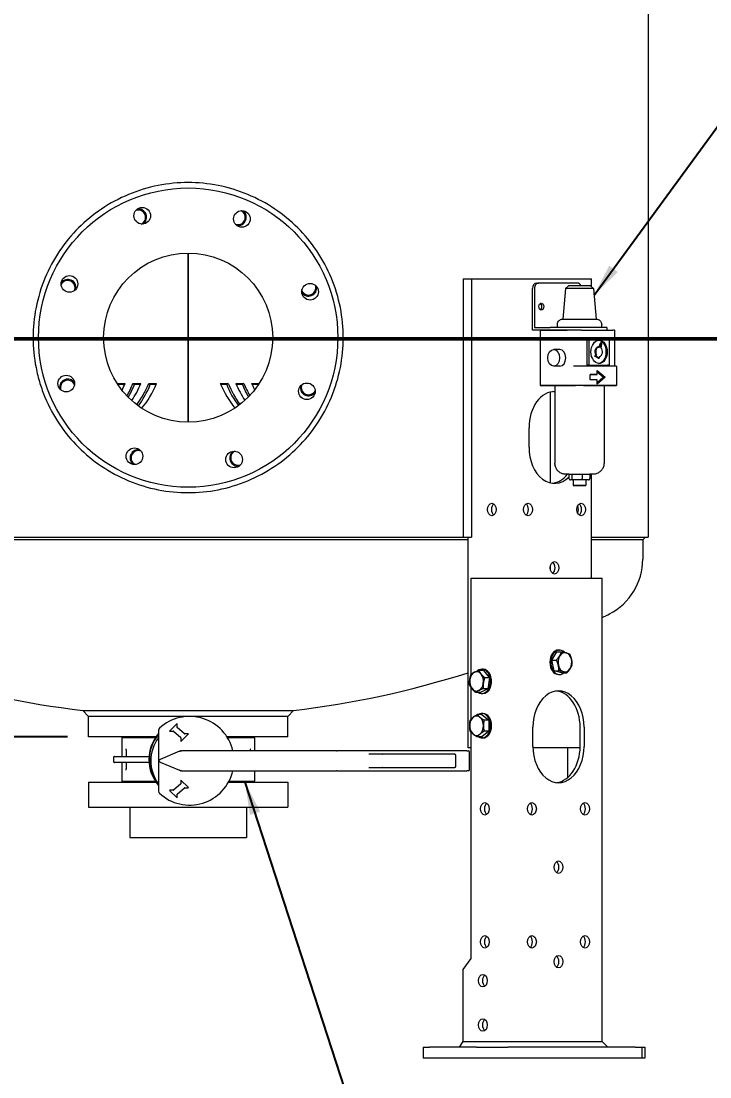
# Model space of a CAD drawing. Header units: inches. Extents: x 19 to 503, y 7 to 322.
# Drawn here: x 242.53 to 273.59, y 44.14 to 91.77 of the extents above; entities that cross this region are included whole.
import ezdxf

# ---------------------------------------------------------------- set-up
doc = ezdxf.new("R2010")
doc.units = ezdxf.units.IN
doc.header["$LTSCALE"] = 15
doc.header["$MEASUREMENT"] = 0
doc.linetypes.add('DOUBLE_DASH_CHAIN', pattern=[1.2403, 0.6614, -0.0827, 0.1654, -0.0827, 0.1654, -0.0827])
for name, color, linetype, lineweight in [('Dimension (ANSI)', 7, 'Continuous', 25), ('Section Line', 7, 'DOUBLE_DASH_CHAIN', 50), ('Symbol (ANSI)', 7, 'Continuous', 25), ('Visible (ANSI)', 7, 'Continuous', 50)]:
    doc.layers.add(name, color=color, linetype=linetype, lineweight=lineweight)
doc.styles.add('MEMCOR Medium', font='arial.ttf')
doc.dimstyles.new('Default (ANSI)', dxfattribs={"dimscale": 15, "dimtxt": 0.15, "dimasz": 0.098425, "dimexe": 0.125, "dimexo": 0.0625, "dimgap": 0.031496, "dimtad": 0, "dimtih": 1, "dimtoh": 1, "dimdec": 4, "dimrnd": 1e-08, "dimzin": 3, "dimdsep": 46, "dimlunit": 5, "dimtxsty": 'MEMCOR Medium', "dimcen": 0.09, "dimdle": 0.393701, "dimclrd": 256, "dimclre": 256, "dimclrt": 256, "dimadec": 0, "dimazin": 1, "dimtfac": 0.8, "dimtofl": 0, "dimtmove": 0, "dimatfit": 3, "dimfxl": 1, "dimfrac": 1, "dimtolj": 1, "dimtzin": 4, "dimlwd": -1, "dimlwe": -1, "dimarcsym": 0})
doc.dimstyles.new('Default (ANSI)$7', dxfattribs={"dimscale": 15, "dimtxt": 0.15, "dimasz": 0.098425, "dimexe": 0.125, "dimexo": 0.0625, "dimgap": 0.031496, "dimtad": 0, "dimtih": 1, "dimtoh": 1, "dimdec": 4, "dimrnd": 1e-08, "dimzin": 3, "dimdsep": 46, "dimlunit": 5, "dimtxsty": 'MEMCOR Medium', "dimcen": 0.09, "dimdle": 0.393701, "dimclrd": 256, "dimclre": 256, "dimclrt": 256, "dimadec": 0, "dimazin": 1, "dimtfac": 0.8, "dimtofl": 0, "dimtmove": 0, "dimatfit": 3, "dimfxl": 1, "dimfrac": 1, "dimtolj": 1, "dimtzin": 4, "dimlwd": -1, "dimlwe": -1, "dimarcsym": 0})

# ---------------------------------------------------------------- blocks, each defined once
blk = doc.blocks.new('*D27')
at = {"layer": 'Defpoints', "color": 0, "transparency": 16777216}
for p in [(215.491, 59.486), (245.565, 59.486), (229.758, 44.987)]:
    blk.add_point(p, dxfattribs=at)
at = {"layer": 'Dimension (ANSI)', "transparency": 16777216}
for p, q in [((244.627, 59.486), (213.616, 59.486)), ((215.491, 58.01), (215.491, 57.112)), ((215.491, 46.464), (215.491, 48.724)), ((228.821, 44.987), (213.616, 44.987))]:
    blk.add_line(p, q, dxfattribs=at)
for points in [[(215.245, 58.01), (215.738, 58.01), (215.491, 59.486)], [(215.245, 46.464), (215.738, 46.464), (215.491, 44.987)]]:
    blk.add_solid(points, dxfattribs=at)
at = {"layer": 'Dimension (ANSI)', "transparency": 16777216, "char_height": 2.25, "attachment_point": 5, "style": 'MEMCOR Medium'}
for s, insert in [('\\A1; 14{\\H0.8x;\\S1#2;} in', (215.491, 55.198)), ('\\A1;[368.3 mm]', (215.491, 51.003))]:
    blk.add_mtext(s, dxfattribs=dict(at, insert=insert))
blk = doc.blocks.new('2dTransSection0')
at = {"layer": 'Section Line', "linetype": 'DOUBLE_DASH_CHAIN', "ltscale": 0.497801}
blk.add_line((15.0365, 5.1629), (18.4221, 5.1629), dxfattribs=at)
at = {"layer": 'Section Line', "linetype": 'Continuous'}
blk.add_line((18.1236, 5.1629), (18.4221, 5.1629), dxfattribs=at)

msp = doc.modelspace()

# ---------------------------------------------------------------- linework, layer by layer
at = {"layer": 'Visible (ANSI)', "linetype": 'Continuous', "lineweight": 18}
for p, q in [((270.815229, 95.99437), (270.815229, 68.49437)), ((250.064767, 81.30687), (250.064767, 73.68187)), ((250.064767, 73.68187), (250.064767, 81.30687)), ((262.464037, 80.14137), (262.84037, 80.14137)), ((262.464037, 80.14137), (262.464037, 68.49437)), ((262.84037, 80.14137), (264.154577, 80.14137)), ((262.84037, 80.14137), (262.84037, 68.49437)), ((264.154577, 80.14137), (265.130385, 80.14137)), ((265.130385, 80.14137), (268.043665, 80.14137)), ((268.043665, 80.14137), (268.245761, 80.14137)), ((268.245761, 79.799561), (268.245761, 80.14137)), ((265.59133, 77.830377), (265.59211, 79.705377)), ((265.680498, 79.705377), (265.67977, 77.955377)), ((265.768887, 79.95523), (265.857275, 79.95523)), ((267.625146, 79.953759), (265.857379, 79.95523)), ((267.07805, 79.705191), (266.96286, 78.329822)), ((267.213482, 79.829703), (267.07805, 79.705191)), ((268.213482, 79.829287), (268.348811, 79.704662)), ((268.348811, 79.704662), (268.462857, 78.329198)), ((265.944883, 77.830083), (265.59133, 77.830377)), ((266.386825, 77.830377), (265.59133, 77.830377)), ((265.67977, 77.955377), (266.386877, 77.955377)), ((265.944883, 77.83023), (265.943844, 75.330231)), ((265.944883, 77.83023), (267.149904, 77.83023)), ((266.712703, 77.955345), (266.712754, 78.079911)), ((267.447485, 77.83023), (267.149904, 77.83023)), ((267.801039, 77.830083), (268.508145, 77.829495)), ((268.508145, 77.829495), (269.215252, 77.828907)), ((268.712702, 77.954304), (268.712754, 78.079079)), ((268.947537, 77.953871), (268.947485, 77.82913)), ((269.288475, 77.828803), (269.287801, 76.208727)), ((268.043741, 77.453687), (268.043241, 76.25189)), ((268.132129, 77.453687), (268.043741, 77.453687)), ((268.132129, 77.453687), (268.131629, 76.25189)), ((269.060626, 77.452915), (268.132129, 77.453687)), ((268.582865, 77.065124), (268.675264, 77.27278)), ((268.625266, 77.061095), (268.719458, 77.27278)), ((268.675264, 77.27278), (268.719458, 77.27278)), ((268.719458, 77.27278), (268.680016, 77.028969)), ((269.060126, 76.251118), (269.060626, 77.452915)), ((266.828559, 76.95523), (266.550667, 76.955462)), ((268.402102, 76.658884), (268.431501, 76.724955)), ((268.431501, 76.724955), (268.475696, 76.724955)), ((268.446296, 76.658884), (268.475696, 76.724955)), ((268.551933, 77.065124), (268.596127, 77.065124)), ((266.827935, 76.205231), (266.550044, 76.205462)), ((267.5352, 76.210038), (267.446811, 76.210038)), ((269.302967, 76.208714), (267.888753, 76.209891)), ((268.043241, 76.25189), (268.971737, 76.251118)), ((268.131629, 76.25189), (268.043241, 76.25189)), ((268.131629, 76.25189), (269.060126, 76.251118)), ((268.402102, 76.658884), (268.446296, 76.658884)), ((268.560882, 76.565718), (268.402102, 76.658884)), ((268.605076, 76.565718), (268.446296, 76.658884)), ((268.560882, 76.565718), (268.605076, 76.565718)), ((268.617386, 76.641816), (268.605076, 76.565718)), ((269.060126, 76.251118), (268.971737, 76.251118)), ((269.37619, 76.20861), (269.375824, 75.328803)), ((268.190737, 75.585248), (268.190836, 75.824417)), ((268.190836, 75.824417), (268.506685, 75.824154)), ((268.418297, 75.824154), (268.190836, 75.824343)), ((268.506685, 75.824154), (268.418297, 75.824154)), ((268.506685, 75.824154), (268.506764, 76.011962)), ((268.777166, 75.704271), (268.506732, 75.936189)), ((268.506764, 76.011962), (268.865555, 75.704271)), ((246.865639, 75.429091), (247.221314, 75.429091)), ((246.865639, 75.429091), (246.932357, 75.374518)), ((247.198597, 75.374518), (246.932357, 75.374518)), ((247.576988, 75.429091), (247.932663, 75.429091)), ((247.576988, 75.429091), (247.643707, 75.374518)), ((247.909946, 75.374518), (247.643707, 75.374518)), ((248.288338, 75.429091), (248.644012, 75.429091)), ((248.288338, 75.429091), (248.355056, 75.374518)), ((248.621296, 75.374518), (248.355056, 75.374518)), ((251.512251, 75.429091), (251.867926, 75.429091)), ((251.801207, 75.374518), (251.534968, 75.374518)), ((251.867926, 75.429091), (251.801207, 75.374518)), ((252.219782, 75.429091), (252.575457, 75.429091)), ((252.508738, 75.374518), (252.242499, 75.374518)), ((252.575457, 75.429091), (252.508738, 75.374518)), ((252.927313, 75.429091), (253.269417, 75.429091)), ((253.216269, 75.374518), (252.95003, 75.374518)), ((253.254025, 75.4054), (253.216269, 75.374518)), ((265.943844, 75.330231), (267.534834, 75.330231)), ((266.603833, 75.329682), (265.943844, 75.330231)), ((266.603833, 75.329956), (266.602378, 71.829957)), ((267.888387, 75.330084), (269.302601, 75.328907)), ((268.506586, 75.584985), (268.190737, 75.585248)), ((268.865555, 75.704271), (268.506508, 75.397177)), ((268.506508, 75.397177), (268.506586, 75.584985)), ((268.506539, 75.472803), (268.777166, 75.704271)), ((268.865555, 75.704271), (268.777166, 75.704271)), ((268.819387, 75.329035), (268.817932, 71.829035)), ((269.302601, 75.32876), (268.819387, 75.32876)), ((266.39889, 70.943231), (266.39889, 75.039509)), ((265.43444, 72.55137), (265.43444, 73.43137)), ((267.234786, 71.329641), (267.234708, 71.142141)), ((267.234786, 71.329641), (267.362105, 71.329786)), ((267.428593, 71.079516), (267.304351, 71.07962)), ((267.362105, 71.329786), (267.362027, 71.142286)), ((267.362105, 71.329786), (267.837266, 71.329641)), ((267.428593, 71.079613), (267.428489, 70.829613)), ((267.837266, 71.329641), (267.837188, 71.142141)), ((267.837266, 71.329641), (268.185107, 71.329352)), ((267.991093, 71.079379), (267.990989, 70.829379)), ((268.006675, 71.079249), (267.991093, 71.079254)), ((268.115405, 71.079373), (268.006735, 71.079249)), ((268.185107, 71.329352), (268.185029, 71.141852)), ((268.245761, 66.63737), (268.245761, 71.329154)), ((262.68658, 68.36937), (237.442955, 68.36937)), ((237.665498, 68.49437), (262.464037, 68.49437)), ((262.464037, 68.49437), (262.84037, 68.49437)), ((262.68658, 58.99137), (262.68658, 68.49437)), ((268.245761, 68.49437), (270.815229, 68.49437)), ((270.564658, 68.36937), (268.245761, 68.36937)), ((270.564658, 68.36937), (270.689658, 68.49437)), ((270.564767, 68.369479), (270.564767, 67.49437)), ((266.39889, 67.023129), (266.39889, 67.197611)), ((262.826339, 66.63737), (264.01902, 66.63737)), ((262.826339, 62.315168), (262.826339, 66.63737)), ((264.01902, 66.63737), (264.994828, 66.63737)), ((264.994828, 66.63737), (268.532775, 66.63737)), ((268.532775, 66.63737), (268.734871, 66.63737)), ((268.734871, 45.73737), (268.734871, 66.63737)), ((266.763801, 63.398551), (266.808343, 63.398551)), ((266.458269, 62.947892), (266.694864, 63.326382)), ((266.571749, 62.46888), (266.458269, 62.947892)), ((266.458269, 62.947892), (266.673707, 62.947892)), ((266.694864, 63.326382), (266.910301, 63.326382)), ((263.382012, 62.482789), (263.166575, 62.482789)), ((263.312127, 62.538551), (263.356669, 62.538551)), ((263.382012, 62.482789), (263.650451, 62.149488)), ((266.921823, 62.368357), (266.571749, 62.46888)), ((266.571749, 62.46888), (266.787186, 62.46888)), ((263.650451, 62.149488), (263.435013, 62.149488)), ((263.650451, 62.149488), (263.580566, 61.654069)), ((266.763801, 62.296189), (266.808343, 62.296189)), ((266.921823, 62.368357), (267.13726, 62.368357)), ((262.826339, 60.284513), (262.826339, 61.710041)), ((263.242242, 61.49195), (263.026805, 61.49195)), ((263.580566, 61.654069), (263.242242, 61.49195)), ((263.580566, 61.654069), (263.365128, 61.654069)), ((263.312127, 61.436189), (263.356669, 61.436189)), ((245.316338, 60.678161), (254.813197, 60.678161)), ((245.564767, 60.400179), (245.316338, 60.678161)), ((254.564767, 60.400179), (254.813197, 60.678161)), ((263.312097, 60.492551), (263.09666, 60.492551)), ((263.312097, 60.492551), (263.621471, 60.239997)), ((263.356669, 60.538551), (263.312127, 60.538551)), ((245.564767, 59.48637), (245.564767, 60.400179)), ((249.990148, 60.400179), (245.564767, 60.400179)), ((249.546555, 60.068746), (249.232558, 59.75475)), ((249.563626, 59.912448), (249.563626, 60.061675)), ((254.564767, 60.400179), (250.272206, 60.400179)), ((254.564767, 59.48637), (254.564767, 60.400179)), ((263.621471, 60.239997), (263.406034, 60.239997)), ((263.621471, 60.239997), (263.621501, 59.734816)), ((248.731177, 59.77993), (248.731177, 58.419851)), ((249.239629, 59.737679), (249.389903, 59.737679)), ((249.396316, 59.735352), (249.735249, 59.452121)), ((249.906147, 59.621544), (249.567214, 59.904775)), ((249.755908, 59.28815), (250.069905, 59.602146)), ((250.062834, 59.619217), (249.91256, 59.619217)), ((262.826339, 49.48737), (262.826339, 59.690204)), ((263.621501, 59.734816), (263.312157, 59.482188)), ((263.621501, 59.734816), (263.406064, 59.734816)), ((265.611217, 59.04737), (265.611217, 59.92737)), ((267.739609, 59.04737), (267.739609, 59.92737)), ((267.916385, 59.92737), (267.916385, 59.04737)), ((248.618942, 59.48637), (245.564767, 59.48637)), ((247.112012, 59.48637), (247.072642, 59.447)), ((248.591859, 59.447), (247.072642, 59.447)), ((247.072642, 59.447), (247.072642, 58.600543)), ((249.738837, 59.444448), (249.738837, 59.295221)), ((254.564767, 59.48637), (251.813728, 59.48637)), ((253.056893, 59.447), (251.838386, 59.447)), ((253.017523, 59.48637), (253.056893, 59.447)), ((253.056893, 59.447), (253.056893, 58.855157)), ((263.312157, 59.482188), (263.096719, 59.482188)), ((263.356669, 59.436189), (263.312127, 59.436189)), ((246.739502, 58.600543), (246.988578, 58.600543)), ((246.988578, 58.600543), (248.298635, 58.600543)), ((247.286126, 58.600543), (247.286126, 58.788401)), ((249.67662, 58.831971), (248.804974, 58.461521)), ((249.67662, 58.831971), (249.709589, 58.845982)), ((249.723679, 58.851971), (249.709589, 58.845982)), ((249.739324, 58.855157), (249.760685, 58.855157)), ((252.008174, 58.855157), (249.760685, 58.855157)), ((252.074033, 58.855157), (252.008174, 58.855157)), ((256.75604, 58.855157), (252.074033, 58.855157)), ((256.75604, 58.855157), (256.77918, 58.855157)), ((262.631177, 58.855157), (256.77918, 58.855157)), ((258.825418, 58.705157), (258.217241, 58.705157)), ((258.825418, 58.705157), (258.838273, 58.705157)), ((262.071177, 58.705157), (258.838273, 58.705157)), ((262.071177, 58.705157), (262.091177, 58.705157)), ((262.131177, 58.145157), (262.131177, 58.665157)), ((262.631177, 58.855157), (262.696177, 58.855157)), ((262.826339, 58.99137), (262.68658, 58.99137)), ((262.756177, 58.015157), (262.756177, 58.795157)), ((267.738928, 58.99137), (265.611898, 58.99137)), ((267.163317, 58.99137), (267.163317, 57.635749)), ((246.719817, 58.344638), (246.719817, 58.580858)), ((246.988578, 58.324953), (246.739502, 58.324953)), ((248.298635, 58.324953), (246.988578, 58.324953)), ((247.072642, 58.324953), (247.072642, 57.478496)), ((247.286126, 58.137095), (247.286126, 58.324953)), ((248.731177, 58.419851), (248.731177, 57.030385)), ((248.757264, 58.441244), (248.791177, 58.455657)), ((248.791177, 58.354657), (248.767709, 58.364631)), ((248.791177, 58.455657), (248.804974, 58.461521)), ((248.804974, 58.348794), (248.791177, 58.354657)), ((248.804974, 58.348794), (249.67662, 57.978344)), ((249.709589, 57.964332), (249.67662, 57.978344)), ((249.709589, 57.964332), (249.723679, 57.958344)), ((249.760685, 57.955157), (249.739324, 57.955157)), ((249.760685, 57.955157), (252.008174, 57.955157)), ((252.008174, 57.955157), (252.074033, 57.955157)), ((252.074033, 57.955157), (256.75604, 57.955157)), ((253.056893, 57.955157), (253.056893, 57.478496)), ((256.77918, 57.955157), (256.75604, 57.955157)), ((256.77918, 57.955157), (262.631177, 57.955157)), ((258.217241, 58.105157), (258.825418, 58.105157)), ((258.838273, 58.105157), (258.825418, 58.105157)), ((258.838273, 58.105157), (262.071177, 58.105157)), ((262.091177, 58.105157), (262.071177, 58.105157)), ((262.696177, 57.955157), (262.631177, 57.955157)), ((245.564767, 57.439126), (248.618942, 57.439126)), ((245.564767, 57.439126), (245.564767, 56.314126)), ((247.072642, 57.478496), (248.591859, 57.478496)), ((247.112012, 57.439126), (247.072642, 57.478496)), ((249.735249, 57.358193), (249.396316, 57.074963)), ((249.567214, 56.90554), (249.906147, 57.188771)), ((249.738837, 57.515094), (249.738837, 57.365867)), ((250.069905, 57.208168), (249.755908, 57.522165)), ((249.91256, 57.191097), (250.062834, 57.191097)), ((251.8824, 57.439126), (254.564767, 57.439126)), ((251.903548, 57.478496), (253.056893, 57.478496)), ((253.017523, 57.439126), (253.056893, 57.478496)), ((254.564767, 57.439126), (254.564767, 56.314126)), ((249.232558, 57.055565), (249.546555, 56.741569)), ((249.389903, 57.072636), (249.239629, 57.072636)), ((249.563626, 56.74864), (249.563626, 56.897866)), ((245.564767, 56.314126), (254.564767, 56.314126)), ((247.439767, 56.314126), (247.439767, 54.939126)), ((252.689767, 56.314126), (252.689767, 54.939126)), ((247.439767, 54.939126), (252.689767, 54.939126)), ((262.472785, 48.98737), (262.826339, 49.48737)), ((262.472785, 45.73737), (262.472785, 48.98737)), ((262.296009, 45.48737), (262.472785, 45.73737)), ((262.472785, 45.73737), (264.01902, 45.73737)), ((264.01902, 45.73737), (264.994828, 45.73737)), ((264.994828, 45.73737), (268.532775, 45.73737)), ((268.532775, 45.73737), (268.734871, 45.73737)), ((268.734871, 45.73737), (268.984871, 45.48737)), ((260.657284, 45.48737), (260.950177, 45.48737)), ((260.657284, 45.48737), (260.657284, 44.98737)), ((263.071497, 45.48737), (260.950177, 45.48737)), ((263.071497, 45.48737), (264.485711, 45.48737)), ((270.227418, 45.48737), (264.485711, 45.48737)), ((270.227418, 45.48737), (270.520311, 45.48737)), ((270.520311, 45.48737), (270.520311, 44.98737)), ((270.520311, 45.48737), (270.664146, 45.48737)), ((270.664146, 45.48737), (270.664146, 44.98737)), ((260.950177, 44.98737), (260.657284, 44.98737)), ((263.071497, 44.98737), (260.950177, 44.98737)), ((264.485711, 44.98737), (263.071497, 44.98737)), ((270.227418, 44.98737), (264.485711, 44.98737)), ((270.520311, 44.98737), (270.227418, 44.98737)), ((270.664146, 44.98737), (270.520311, 44.98737))]:
    msp.add_line(p, q, dxfattribs=at)
for centre, radius in [((250.064767, 77.49437), 6.75), ((247.992873, 82.991904), 0.375), ((252.48706, 82.846764), 0.375), ((250.064767, 77.49437), 3.8125), ((244.712373, 79.916662), 0.375), ((255.562301, 79.566265), 0.375), ((244.567234, 75.422475), 0.375), ((255.417162, 75.072078), 0.375), ((247.642475, 72.141976), 0.375), ((252.136662, 71.996836), 0.375)]:
    msp.add_circle(centre, radius, dxfattribs=at)
for centre, radius, start, end in [((247.816502, 82.922162), 0.328125, 292.9615165, 110.1887648), ((247.816502, 82.922162), 0.375, 306.2230155, 96.9272658), ((252.313033, 82.922162), 0.328125, 247.9615165, 65.1887648), ((252.313033, 82.922162), 0.375, 261.2230155, 51.9272658), ((244.636975, 79.742635), 0.328125, 337.9615165, 155.1887648), ((244.636975, 79.742635), 0.375, 351.2230155, 141.9272658), ((255.49256, 79.742635), 0.375, 216.2230155, 6.9272658), ((255.49256, 79.742635), 0.328125, 202.9615165, 20.1887648), ((244.636975, 75.246105), 0.375, 36.2230155, 186.9272658), ((244.636975, 75.246105), 0.328125, 22.9615165, 200.1887648), ((255.49256, 75.246105), 0.375, 171.2230155, 321.9272658), ((255.49256, 75.246105), 0.328125, 157.9615165, 335.1887648), ((247.816502, 72.066578), 0.375, 81.2230155, 231.9272658), ((247.816502, 72.066578), 0.328125, 67.9615165, 245.1887648), ((252.313033, 72.066578), 0.375, 126.2230155, 276.9272658), ((252.313033, 72.066578), 0.328125, 112.9615165, 290.1887648), ((267.794767, 67.49437), 2.77, 297.3871389, 0), ((250.064767, 101.717807), 41.313437, 296.8665239, 297.3871389), ((250.064767, 101.717807), 41.313437, 252.5220616, 263.4000276), ((250.064767, 101.717807), 41.313437, 276.5999724, 287.7890589), ((250.131177, 58.405157), 2, 13.0028782, 132.843643), ((249.553626, 60.061675), 0.01, 0, 135), ((250.064767, 58.462748), 1.7715, 138.8337711, 221.1662289), ((250.064767, 58.462748), 1.75, 139.6454105, 220.3545895), ((248.856177, 59.77993), 0.125, 132.843643, 180), ((249.239629, 59.747679), 0.01, 135, 270), ((249.389903, 59.727679), 0.01, 50.1161043, 90), ((249.573626, 59.912448), 0.01, 180, 230.1161043), ((249.91256, 59.629217), 0.01, 230.1161043, 270), ((250.062834, 59.609217), 0.01, 315, 90), ((250.131177, 58.405157), 1.75, 143.767952, 216.232048), ((248.671177, 59.47497), 0.06, 323.767952, 0), ((249.728837, 59.444448), 0.01, 0, 50.1161043), ((249.748837, 59.295221), 0.01, 180, 315), ((246.739502, 58.580858), 0.019685, 90, 180), ((249.739324, 58.815157), 0.04, 90, 113.025492), ((262.091177, 58.665157), 0.04, 0, 90), ((262.696177, 58.795157), 0.06, 0, 90), ((246.739502, 58.344638), 0.019685, 180, 270), ((248.780732, 58.386024), 0.06, 130.9598097, 145.6823925), ((248.791177, 58.419851), 0.06, 180.2532086, 218.6432304), ((248.791177, 58.419851), 0.06, 218.6432304, 246.974508), ((262.091177, 58.145157), 0.04, 270, 0), ((250.131177, 58.405157), 2, 227.156357, 346.9971218), ((249.739324, 57.995157), 0.04, 246.974508, 270), ((262.696177, 58.015157), 0.06, 270, 0), ((248.671177, 57.335344), 0.06, 0, 36.232048), ((249.728837, 57.365867), 0.01, 309.8838957, 0), ((249.748837, 57.515094), 0.01, 45, 180), ((249.91256, 57.181097), 0.01, 90, 129.8838957), ((250.062834, 57.201097), 0.01, 270, 45), ((248.856177, 57.030385), 0.125, 180, 227.156357), ((249.239629, 57.062636), 0.01, 90, 225), ((249.389903, 57.082636), 0.01, 270, 309.8838957), ((249.553626, 56.74864), 0.01, 225, 0), ((249.573626, 56.897866), 0.01, 129.8838957, 180)]:
    msp.add_arc(centre, radius, start, end, dxfattribs=at)
for centre, major_axis, ratio, start_param, end_param in [((265.768887, 79.70523), (0, 0.25), 0.707106781, 0, 1.570208091), ((265.857275, 79.70523), (0, 0.25), 0.707106781, 6.282597072, 7.853393399), ((267.71343, 79.704927), (-0.635381, 0.000264), 0.000415945, 3.141627315, 6.283150644), ((267.713482, 79.829495), (0.5, -0.000208), 0.000415945, 0.000452049, 3.141140604), ((267.625042, 79.703759), (0, 0.25), 0.707106781, 5.240218139, 6.282597072), ((265.904666, 78.89137), (0, 0.155), 0.707106781, 5.80928953, 5.907412504), ((265.901131, 78.89262), (0, 0.15625), 0.707106781, 3.5531095, 5.871668461), ((267.447485, 77.829495), (1.5, -0.000624), 0.000415945, 1.770509356, 2.356195176), ((267.447537, 77.954495), (1.5, -0.000624), 0.000415945, 0.000000001, 2.356194578), ((267.624262, 77.830083), (-0.25, 0.000104), 0.000415945, 3.926990307, 5.497786634), ((269.038475, 77.828907), (0.25, -0.000104), 0.000415945, 0.000000165, 0.785398374), ((268.551933, 76.852402), (0, -0.520383), 0.707106781, 0.060088092, 3.081504561), ((266.828247, 76.580231), (0.000312, 0.375), 0.707106659, 3.141592654, 6.283185307), ((268.551933, 76.852402), (0, 0.212722), 0.707106781, 0, 2.213209837), ((268.596127, 76.852402), (0, 0.212722), 0.707106781, 6.088235485, 8.496395144), ((268.596127, 76.852402), (0, -0.212722), 0.707106781, 0.141808183, 2.549967842), ((267.711976, 76.209891), (-0.25, 0.000104), 0.000415945, 3.926990308, 5.497786635), ((269.12619, 76.208714), (0.25, -0.000104), 0.000415945, 0.000000188, 0.785398391), ((244.340738, 77.49437), (0, 4.125), 0.707106781, 4.186546347, 4.188012142), ((244.340738, 77.49437), (0, -4.234), 0.707106781, 1.037282409, 1.046419488), ((244.696413, 77.49437), (0, -4.125), 0.707106781, 0.95752635, 1.046419488), ((245.052088, 77.49437), (0, 4.125), 0.707106781, 4.02216415, 4.188012142), ((245.052088, 77.49437), (0, -4.234), 0.707106781, 0.882164117, 1.046419488), ((245.407762, 77.49437), (0, -4.125), 0.707106781, 0.811034084, 1.046419488), ((245.763437, 77.49437), (0, 4.125), 0.707106781, 3.888800569, 4.188012142), ((245.763437, 77.49437), (0, -4.234), 0.707106781, 0.756219009, 1.046419488), ((246.119112, 77.49437), (0, -4.125), 0.707106781, 0.68808482, 1.046419488), ((254.037152, 77.49437), (0, 4.125), 0.707106781, 2.095173166, 2.44921327), ((254.392827, 77.49437), (0, 4.234), 0.707106781, 2.095173166, 2.38102141), ((254.392827, 77.49437), (0, -4.125), 0.707106781, 5.236765819, 5.531353909), ((254.744683, 77.49437), (0, 4.125), 0.707106781, 2.095173166, 2.326265318), ((255.100358, 77.49437), (0, 4.234), 0.707106781, 2.095173166, 2.254973336), ((255.100358, 77.49437), (0, -4.125), 0.707106781, 5.236765819, 5.39790399), ((255.452214, 77.49437), (0, 4.125), 0.707106781, 2.095173166, 2.179676037), ((255.807889, 77.49437), (0, 4.234), 0.707106781, 2.095173166, 2.09953746), ((267.71161, 75.329496), (-1.107777, 0.000461), 0.000415945, 3.141592612, 6.283185265), ((267.711611, 75.330084), (0.25, -0.000104), 0.000415945, 0.785398847, 2.356195174), ((269.125824, 75.328907), (0.25, -0.000104), 0.000415945, 5.49778723, 7.068583557), ((266.587025, 73.43137), (0, 1.63), 0.707106781, 6.268698129, 7.853981634), ((266.410248, 73.43137), (0, 1.63), 0.707106781, 6.114534328, 6.206422826), ((266.587025, 72.55137), (0, -1.63), 0.707106781, 4.71238898, 6.879941743), ((266.410248, 72.55137), (0, -1.63), 0.707106781, 0.076762481, 0.723411981), ((267.304418, 71.14212), (0.06971, 0.000011), 0.896575359, 3.141083227, 4.711879554), ((267.413058, 71.142243), (0.000026, -0.0625), 0.81649644, 4.711370127, 6.282166454), ((267.709843, 71.079496), (-0.28125, 0.000117), 0.000415945, 3.141592685, 6.283185339), ((267.818509, 71.14212), (-0.000036, -0.0625), 0.298858349, 0.000509427, 1.571305753), ((268.115319, 71.141873), (-0.06971, -0.000011), 0.896575359, 1.5702869, 3.141083227), ((263.935374, 69.74137), (0, -0.28), 0.707106781, 3.604362771, 5.820415189), ((265.213823, 69.74137), (0, 0.28), 0.707106781, 3.604362771, 5.820415189), ((267.470908, 69.74137), (0, -0.28), 0.707106781, 0.909644844, 2.23194781), ((267.606673, 69.74137), (0, 0.28), 0.707106781, 3.604362771, 5.820415189), ((266.410248, 67.11037), (0, 0.28), 0.707106781, 3.604362771, 5.820415189), ((266.763801, 62.84737), (0, -0.551181), 0.707106781, 3.141592654, 6.283185307), ((266.808343, 62.84737), (0, -0.551181), 0.707106781, 2.526339864, 6.800671447), ((267.051411, 62.84737), (0, -0.4375), 0.707106781, 3.988470503, 5.035668054), ((267.051411, 62.84737), (0, 0.4375), 0.707106781, 6.082865606, 7.130063157), ((267.051411, 62.84737), (0, 0.4375), 0.707106781, 5.035668054, 6.082865606), ((267.051411, 62.84737), (0, 0.4375), 0.707106781, 3.988470503, 5.035668054), ((263.069059, 61.98737), (0, 0.4375), 0.707106781, 0.326691497, 1.373889048), ((263.069059, 61.98737), (0, 0.4375), 0.707106781, 5.562679253, 6.609876804), ((263.312127, 61.98737), (0, -0.551181), 0.707106781, 5.829487559, 9.951247196), ((263.356669, 61.98737), (0, -0.551181), 0.707106781, 0, 3.141592654), ((267.051411, 62.84737), (0, -0.4375), 0.707106781, 5.035668054, 6.082865606), ((267.051411, 62.84737), (0, -0.4375), 0.707106781, 6.082865606, 7.130063157), ((263.069059, 61.98737), (0, -0.4375), 0.707106781, 4.515481702, 5.562679253), ((263.069059, 61.98737), (0, 0.4375), 0.707106781, 4.515481702, 5.562679253), ((263.069059, 61.98737), (0, -0.4375), 0.707106781, 5.562679253, 6.609876804), ((263.069059, 61.98737), (0, -0.4375), 0.707106781, 0.326691497, 1.373889048), ((266.763801, 59.92737), (0, 1.63), 0.707106781, 4.71238898, 7.853981634), ((266.587025, 59.92737), (0, 1.63), 0.707106781, 4.71238898, 6.206422826), ((263.312127, 59.98737), (0, 0.551181), 0.707106781, 2.730146839, 6.694631122), ((263.356669, 59.98737), (0, 0.551181), 0.707106781, 3.141592654, 6.283185307), ((263.069059, 59.98737), (0, -0.4375), 0.707106781, 3.665274675, 4.712472226), ((263.069059, 59.98737), (0, 0.4375), 0.707106781, 5.759669778, 6.806867329), ((263.069059, 59.98737), (0, 0.4375), 0.707106781, 4.712472226, 5.759669778), ((263.069059, 59.98737), (0, -0.4375), 0.707106781, 4.712472226, 5.759669778), ((263.069059, 59.98737), (0, -0.4375), 0.707106781, 5.759669778, 6.806867329), ((263.069059, 59.98737), (0, 0.4375), 0.707106781, 3.665274675, 4.712472226), ((266.763801, 59.04737), (0, -1.63), 0.707106781, 4.71238898, 7.853981634), ((266.587025, 59.04737), (0, -1.63), 0.707106781, 0.076762481, 1.570796327), ((263.623041, 56.23737), (0, -0.28), 0.707106781, 3.604362771, 5.820415189), ((265.390808, 56.23737), (0, 0.28), 0.707106781, 3.604362771, 5.820415189), ((267.783242, 56.23737), (0, 0.28), 0.707106781, 3.604362771, 5.820415189), ((266.587025, 53.60637), (0, 0.28), 0.707106781, 3.604362771, 5.820415189), ((263.623041, 50.23737), (0, -0.28), 0.707106781, 3.604362771, 5.820415189), ((265.390808, 50.23737), (0, 0.28), 0.707106781, 3.604362771, 5.820415189), ((267.783242, 50.23737), (0, 0.28), 0.707106781, 3.604362771, 5.820415189), ((266.587025, 49.34337), (0, 0.28), 0.707106781, 3.604362771, 5.820415189), ((263.533446, 48.48737), (0, -0.28), 0.707106781, 3.604362771, 5.820415189), ((263.533446, 46.48737), (0, -0.28), 0.707106781, 3.604362771, 5.820415189)]:
    msp.add_ellipse(centre, major_axis=major_axis, ratio=ratio, start_param=start_param, end_param=end_param, dxfattribs=at)
for centre, major_axis, ratio in [((265.98952, 78.89262), (0, -0.15625), 0.707106781), ((268.596127, 76.852402), (0, 0.520383), 0.707106781), ((266.550356, 76.580462), (0.000312, 0.375), 0.707106659), ((267.709739, 70.829496), (-0.28125, 0.000117), 0.000415945), ((263.758597, 69.74137), (0, 0.28), 0.707106781), ((265.3906, 69.74137), (0, -0.28), 0.707106781), ((267.783449, 69.74137), (0, -0.28), 0.707106781), ((266.587025, 67.11037), (0, -0.28), 0.707106781), ((263.446264, 56.23737), (0, 0.28), 0.707106781), ((265.567584, 56.23737), (0, -0.28), 0.707106781), ((267.960018, 56.23737), (0, -0.28), 0.707106781), ((266.763801, 53.60637), (0, -0.28), 0.707106781), ((263.446264, 50.23737), (0, 0.28), 0.707106781), ((265.567584, 50.23737), (0, -0.28), 0.707106781), ((267.960018, 50.23737), (0, -0.28), 0.707106781), ((266.763801, 49.34337), (0, -0.28), 0.707106781), ((263.356669, 48.48737), (0, -0.28), 0.707106781), ((263.356669, 46.48737), (0, -0.28), 0.707106781)]:
    msp.add_ellipse(centre, major_axis=major_axis, ratio=ratio, dxfattribs=at)
for points, knots in [([(243.382926, 75.428345), (243.44793, 75.21847), (243.522771, 75.011216), (243.786132, 74.378075), (244.008382, 73.966515), (244.520631, 73.206233), (244.810676, 72.85751), (245.427758, 72.240428), (245.77641, 71.950402), (246.536732, 71.438087), (246.948402, 71.215761), (247.809029, 70.857781), (248.258734, 70.721843), (249.165219, 70.543134), (249.622011, 70.500411), (250.507523, 70.500411), (250.964316, 70.543134), (251.870801, 70.721843), (252.320506, 70.857781), (253.181133, 71.215761), (253.592803, 71.438087), (254.353125, 71.950402), (254.701777, 72.240428), (255.318859, 72.85751), (255.608904, 73.206233), (256.121153, 73.966515), (256.343403, 74.378075), (256.701296, 75.23848), (256.837224, 75.688078), (257.015965, 76.59453), (257.058726, 77.051399), (257.058726, 77.937341), (257.015965, 78.39421), (256.837224, 79.300662), (256.701296, 79.75026), (256.343403, 80.610665), (256.121153, 81.022224), (255.608904, 81.782507), (255.318859, 82.13123), (254.701777, 82.748312), (254.353125, 83.038338), (253.592803, 83.550653), (253.181133, 83.772979), (252.320506, 84.130959), (251.870801, 84.266896), (250.964316, 84.445606), (250.507523, 84.488329), (249.622011, 84.488329), (249.165219, 84.445606), (248.258734, 84.266896), (247.809029, 84.130959), (246.948402, 83.772979), (246.536732, 83.550653), (245.77641, 83.038338), (245.427758, 82.748312), (244.810676, 82.13123), (244.520631, 81.782507), (244.008382, 81.022224), (243.786132, 80.610665), (243.428239, 79.75026), (243.292311, 79.300662), (243.11357, 78.39421), (243.070809, 77.937341), (243.070809, 77.49437)], [5.158595522, 5.158595522, 5.158595522, 5.158595522, 6.750882893, 6.750882893, 10.126324339, 10.126324339, 13.501765786, 13.501765786, 16.87556654, 16.87556654, 20.249367294, 20.249367294, 23.623168048, 23.623168048, 26.996968802, 26.996968802, 30.370769556, 30.370769556, 33.74457031, 33.74457031, 37.118371064, 37.118371064, 40.492171818, 40.492171818, 43.867613264, 43.867613264, 47.243054711, 47.243054711, 50.618496157, 50.618496157, 53.993937604, 53.993937604, 57.36937905, 57.36937905, 60.744820497, 60.744820497, 64.120261943, 64.120261943, 67.495703389, 67.495703389, 70.869504144, 70.869504144, 74.243304898, 74.243304898, 77.617105652, 77.617105652, 80.990906406, 80.990906406, 84.36470716, 84.36470716, 87.738507914, 87.738507914, 91.112308668, 91.112308668, 94.486109422, 94.486109422, 97.861550868, 97.861550868, 101.236992315, 101.236992315, 104.612433761, 104.612433761, 107.987875207, 107.987875207, 107.987875207, 107.987875207]), ([(266.712754, 78.079911), (266.712766, 78.106935), (266.717275, 78.134306), (266.734435, 78.185043), (266.747147, 78.209104), (266.779105, 78.251498), (266.798752, 78.270355), (266.842437, 78.300553), (266.867018, 78.312271), (266.905098, 78.323422), (266.918048, 78.326126), (266.936773, 78.328521), (266.942678, 78.32906), (266.949561, 78.329464), (266.950961, 78.329533), (266.953009, 78.32962), (266.953749, 78.329647), (266.955369, 78.329702), (266.956162, 78.329723), (266.957498, 78.329756), (266.958028, 78.329766), (266.959228, 78.329787), (266.959728, 78.329794), (266.961218, 78.329812), (266.961836, 78.329816), (266.964506, 78.329833), (266.96664, 78.32984), (266.978794, 78.32987), (266.995174, 78.329888), (267.049881, 78.329921), (267.094431, 78.329932), (267.201323, 78.329938), (267.264361, 78.329934), (267.40189, 78.32991), (267.478085, 78.329891), (267.633959, 78.32984), (267.715576, 78.329808), (267.873991, 78.329734), (267.95276, 78.329693), (268.097656, 78.329605), (268.165587, 78.329558), (268.282275, 78.329464), (268.332479, 78.329416), (268.409165, 78.329326), (268.436495, 78.329283), (268.454846, 78.329234), (268.457748, 78.329224), (268.46174, 78.329206), (268.462891, 78.329202), (268.465362, 78.329176), (268.465999, 78.329174), (268.468583, 78.329119), (268.469384, 78.3291), (268.471039, 78.329048), (268.471701, 78.329026), (268.473494, 78.328956), (268.474713, 78.328901), (268.477449, 78.328756), (268.479001, 78.328661), (268.483329, 78.328351), (268.486158, 78.328102), (268.495646, 78.327101), (268.502338, 78.326122), (268.526399, 78.321596), (268.543595, 78.316417), (268.584184, 78.299289), (268.607059, 78.285018), (268.646927, 78.250313), (268.664358, 78.229387), (268.691412, 78.183686), (268.701373, 78.158342), (268.71083, 78.114932), (268.712762, 78.096954), (268.712754, 78.079079)], [0, 0, 0, 0, 0.205925556, 0.205925556, 0.408131115, 0.408131115, 0.610470098, 0.610470098, 0.812801814, 0.812801814, 0.912862249, 0.912862249, 0.957072393, 0.957072393, 0.968659729, 0.968659729, 0.975957334, 0.975957334, 0.986680701, 0.986680701, 0.998543919, 0.998543919, 1.019237073, 1.019237073, 1.071090856, 1.071090856, 1.226544909, 1.226544909, 1.696150041, 1.696150041, 2.32378897, 2.32378897, 2.931493244, 2.931493244, 3.538876358, 3.538876358, 4.146086394, 4.146086394, 4.753258384, 4.753258384, 5.360450299, 5.360450299, 5.967750932, 5.967750932, 6.575487564, 6.575487564, 6.727243121, 6.727243121, 6.8409905, 6.8409905, 6.883764404, 6.883764404, 6.897240165, 6.897240165, 6.904466805, 6.904466805, 6.915059686, 6.915059686, 6.927360961, 6.927360961, 6.949123186, 6.949123186, 7.000531049, 7.000531049, 7.135809752, 7.135809752, 7.336234677, 7.336234677, 7.53858869, 7.53858869, 7.740921234, 7.740921234, 7.877131363, 7.877131363, 7.877131363, 7.877131363]), ([(243.070809, 77.49437), (243.070809, 77.051399), (243.11357, 76.59453), (243.250152, 75.901877), (243.310357, 75.663462), (243.382926, 75.428345)], [107.987875207, 107.987875207, 107.987875207, 107.987875207, 111.363316654, 111.363316654, 113.14647073, 113.14647073, 113.14647073, 113.14647073]), ([(267.234795, 71.329536), (267.199892, 71.329569), (267.170831, 71.329601), (267.123901, 71.329667), (267.109975, 71.329687), (267.100013, 71.329744), (267.099215, 71.32974), (267.094823, 71.329802), (267.093778, 71.329818), (267.091562, 71.329863), (267.090592, 71.329884), (267.087375, 71.329968), (267.084808, 71.33005), (267.079666, 71.330257), (267.077033, 71.330384), (267.068564, 71.330859), (267.062659, 71.331293), (267.039797, 71.333387), (267.022832, 71.335821), (266.961943, 71.347773), (266.918602, 71.362577), (266.830777, 71.406583), (266.786477, 71.438542), (266.711272, 71.513749), (266.679392, 71.557898), (266.631727, 71.652807), (266.61535, 71.70475), (266.604136, 71.781323), (266.602368, 71.805673), (266.602378, 71.829957)], [5.736795474, 5.736795474, 5.736795474, 5.736795474, 6.16134572, 6.16134572, 6.655271542, 6.655271542, 6.728904753, 6.728904753, 6.745759663, 6.745759663, 6.755993419, 6.755993419, 6.776719208, 6.776719208, 6.797108597, 6.797108597, 6.842212337, 6.842212337, 6.972375706, 6.972375706, 7.31508669, 7.31508669, 7.720907034, 7.720907034, 8.125528068, 8.125528068, 8.530198019, 8.530198019, 8.715244415, 8.715244415, 8.715244415, 8.715244415]), ([(268.817932, 71.829035), (268.817909, 71.774987), (268.808891, 71.720246), (268.77457, 71.618772), (268.749146, 71.570649), (268.685231, 71.485861), (268.645936, 71.448148), (268.558566, 71.387751), (268.509404, 71.364315), (268.433209, 71.342004), (268.407308, 71.336595), (268.36841, 71.331629), (268.355357, 71.330484), (268.340578, 71.329751), (268.33848, 71.32966), (268.334187, 71.329501), (268.331967, 71.329435), (268.329044, 71.329363), (268.328095, 71.329343), (268.32563, 71.329297), (268.324482, 71.329282), (268.322747, 71.329261), (268.322118, 71.329255), (268.32018, 71.329238), (268.319301, 71.329234), (268.315644, 71.329217), (268.312812, 71.32921), (268.296937, 71.329181), (268.275811, 71.329165), (268.228764, 71.329148), (268.208214, 71.329143), (268.185063, 71.329141)], [0, 0, 0, 0, 0.411850319, 0.411850319, 0.816260835, 0.816260835, 1.22093842, 1.22093842, 1.625605758, 1.625605758, 1.82593871, 1.82593871, 1.924561968, 1.924561968, 1.940971317, 1.940971317, 1.959322017, 1.959322017, 1.969556975, 1.969556975, 1.99023167, 1.99023167, 2.010604307, 2.010604307, 2.063109016, 2.063109016, 2.220467615, 2.220467615, 2.697685755, 2.697685755, 2.978242903, 2.978242903, 2.978242903, 2.978242903]), ([(247.286126, 58.788401), (247.286126, 58.805853), (247.285221, 58.823324), (247.281822, 58.856154), (247.279348, 58.871551), (247.273709, 58.897354), (247.270608, 58.908096), (247.265315, 58.92293), (247.263037, 58.927909), (247.260967, 58.931817), (247.260497, 58.932519), (247.260503, 58.93252)], [0, 0, 0, 0, 0.1615150191, 0.1615150191, 0.3204003421, 0.3204003421, 0.4647931859, 0.4647931859, 0.5810871393, 0.5810871393, 0.6392521464, 0.6392521464, 0.6392521464, 0.6392521464]), ([(252.869026, 58.932521), (252.869029, 58.93252), (252.868678, 58.93199), (252.867248, 58.929365), (252.865843, 58.926497), (252.862292, 58.917801), (252.860039, 58.91138), (252.855181, 58.894548), (252.852609, 58.88355), (252.849511, 58.866246), (252.848646, 58.860779), (252.847871, 58.855157)], [0.2512169304, 0.2512169304, 0.2512169304, 0.2512169304, 0.3017740611, 0.3017740611, 0.384608207, 0.384608207, 0.4902357294, 0.4902357294, 0.621034518, 0.621034518, 0.6782530049, 0.6782530049, 0.6782530049, 0.6782530049]), ([(247.260508, 57.992975), (247.260505, 57.992975), (247.260857, 57.993506), (247.262287, 57.996131), (247.263692, 57.998999), (247.267243, 58.007694), (247.269496, 58.014116), (247.274354, 58.030948), (247.276926, 58.041946), (247.281565, 58.067853), (247.283503, 58.083111), (247.285641, 58.111423), (247.286126, 58.124264), (247.286126, 58.137095)], [0.2512169304, 0.2512169304, 0.2512169304, 0.2512169304, 0.3017740611, 0.3017740611, 0.384608207, 0.384608207, 0.4902357294, 0.4902357294, 0.621034518, 0.621034518, 0.7717307482, 0.7717307482, 0.8904816588, 0.8904816588, 0.8904816588, 0.8904816588]), ([(248.743498, 58.411548), (248.738477, 58.413749), (248.735803, 58.415305), (248.733243, 58.417002), (248.732469, 58.417619), (248.731439, 58.418712), (248.731179, 58.419187), (248.731178, 58.419586)], [0, 0, 0, 0, 0.0554026382, 0.0554026382, 0.091701074, 0.091701074, 0.1274278989, 0.1274278989, 0.1274278989, 0.1274278989]), ([(248.741401, 58.431335), (248.742192, 58.432022), (248.743017, 58.432701), (248.747343, 58.43607), (248.752141, 58.438994), (248.757264, 58.441244)], [0.0923027288, 0.0923027288, 0.0923027288, 0.0923027288, 0.10395135135, 0.10395135135, 0.15173708354, 0.15173708354, 0.15173708354, 0.15173708354]), ([(248.757665, 58.407364), (248.75759, 58.407378), (248.757515, 58.407391), (248.754117, 58.408006), (248.748642, 58.409293), (248.743498, 58.411548)], [-0.00064885071, -0.00064885071, -0.00064885071, -0.00064885071, 0, 0, 0.02871512002, 0.02871512002, 0.02871512002, 0.02871512002])]:
    msp.add_open_spline(points, degree=3, knots=knots, dxfattribs=at)
for points, weights in [([(266.673707, 62.947892), (266.764733, 63.049308), (266.819634, 63.137137)], [1.01001874936, 1.04314139574, 1]), ([(266.758077, 62.708386), (266.731744, 62.819541), (266.673707, 62.947892)], [1, 1.04314139574, 1.01001874936]), ([(266.819634, 63.137137), (266.874536, 63.224966), (266.910301, 63.326382)], [1, 1.04314139574, 1.01001874936]), ([(266.910301, 63.326382), (267.031734, 63.299448), (267.112968, 63.276121)], [1.01001874936, 1.04314139574, 1]), ([(267.112968, 63.276121), (267.194203, 63.252795), (267.260375, 63.22586)], [1, 1.04314139574, 1.01001874936]), ([(267.260375, 63.22586), (267.318412, 63.097509), (267.344745, 62.986354)], [1.01001874936, 1.04314139574, 1]), ([(267.344745, 62.986354), (267.371078, 62.875199), (267.373854, 62.746848)], [1, 1.04314139574, 1.01001874936]), ([(262.828251, 62.320671), (262.891274, 62.36411), (262.969782, 62.40173)], [1.01001874936, 1.04314139574, 1]), ([(262.969782, 62.40173), (263.04829, 62.43935), (263.166575, 62.482789)], [1, 1.04314139574, 1.01001874936]), ([(263.166575, 62.482789), (263.210872, 62.393482), (263.273163, 62.316139)], [1.01001874936, 1.04314139574, 1]), ([(266.787186, 62.46888), (266.78441, 62.597231), (266.758077, 62.708386)], [1.01001874936, 1.04314139574, 1]), ([(266.989854, 62.418619), (266.908619, 62.441945), (266.787186, 62.46888)], [1, 1.04314139574, 1.01001874936]), ([(267.13726, 62.368357), (267.071089, 62.395292), (266.989854, 62.418619)], [1.01001874936, 1.04314139574, 1]), ([(267.283188, 62.557602), (267.228286, 62.469774), (267.13726, 62.368357)], [1, 1.04314139574, 1.01001874936]), ([(267.373854, 62.746848), (267.33809, 62.645431), (267.283188, 62.557602)], [1.01001874936, 1.04314139574, 1]), ([(262.758366, 61.825251), (262.749461, 61.957999), (262.765678, 62.072961)], [1.01001874936, 1.04314139574, 1]), ([(262.765678, 62.072961), (262.781894, 62.187924), (262.828251, 62.320671)], [1, 1.04314139574, 1.01001874936]), ([(263.273163, 62.316139), (263.335455, 62.238796), (263.435013, 62.149488)], [1, 1.04314139574, 1.01001874936]), ([(263.435013, 62.149488), (263.388657, 62.016741), (263.37244, 61.901779)], [1.01001874936, 1.04314139574, 1]), ([(262.864954, 61.658601), (262.802663, 61.735944), (262.758366, 61.825251)], [1, 1.04314139574, 1.01001874936]), ([(263.026805, 61.49195), (262.927246, 61.581258), (262.864954, 61.658601)], [1.01001874936, 1.04314139574, 1]), ([(263.168336, 61.57301), (263.089827, 61.53539), (263.026805, 61.49195)], [1, 1.04314139574, 1.01001874936]), ([(263.365128, 61.654069), (263.246844, 61.610629), (263.168336, 61.57301)], [1.01001874936, 1.04314139574, 1]), ([(263.37244, 61.901779), (263.356223, 61.786816), (263.365128, 61.654069)], [1, 1.04314139574, 1.01001874936]), ([(262.914357, 60.366238), (262.986141, 60.42486), (263.09666, 60.492551)], [1, 1.04314139574, 1.01001874936]), ([(263.09666, 60.492551), (263.151926, 60.42488), (263.223716, 60.366274)], [1.01001874936, 1.04314139574, 1]), ([(262.7597, 59.987333), (262.759693, 60.104561), (262.787316, 60.239924)], [1, 1.04314139574, 1.01001874936]), ([(262.787316, 60.239924), (262.842573, 60.307615), (262.914357, 60.366238)], [1.01001874936, 1.04314139574, 1]), ([(263.223716, 60.366274), (263.295507, 60.307669), (263.406034, 60.239997)], [1, 1.04314139574, 1.01001874936]), ([(263.406034, 60.239997), (263.378411, 60.104634), (263.378418, 59.987406)], [1.01001874936, 1.04314139574, 1]), ([(262.787345, 59.734743), (262.759707, 59.870106), (262.7597, 59.987333)], [1.01001874936, 1.04314139574, 1]), ([(262.914402, 59.608466), (262.842611, 59.667071), (262.787345, 59.734743)], [1, 1.04314139574, 1.01001874936]), ([(263.096719, 59.482188), (262.986192, 59.54986), (262.914402, 59.608466)], [1.01001874936, 1.04314139574, 1]), ([(263.223761, 59.608502), (263.151977, 59.54988), (263.096719, 59.482188)], [1, 1.04314139574, 1.01001874936]), ([(263.406064, 59.734816), (263.295544, 59.667124), (263.223761, 59.608502)], [1.01001874936, 1.04314139574, 1]), ([(263.378418, 59.987406), (263.378425, 59.870179), (263.406064, 59.734816)], [1, 1.04314139574, 1.01001874936])]:
    msp.add_rational_spline(points, weights, degree=2, dxfattribs=at)
msp.add_open_spline([(248.731177, 58.419851), (248.731177, 58.419851), (248.731177, 58.419762), (248.731178, 58.419586)], degree=3, dxfattribs=at)

# ---------------------------------------------------------------- block references
at = {"layer": 'Section Line', "xscale": 15, "yscale": 15, "zscale": 15}
msp.add_blockref('2dTransSection0', (0, 0), dxfattribs=at)

# ---------------------------------------------------------------- dimensions: what is measured, and where the dimension line sits
at = {"layer": 'Dimension (ANSI)'}
dim = msp.add_linear_dim(base=(215.491478, 59.48637), p1=(229.758283, 44.98737), p2=(245.564767, 59.48637), angle=90, text=' <> in\\X[368.3 mm]', dimstyle='Default (ANSI)', override={"dimgap": 0.031496, "dimdec": 4, "dimpost": '', "dimtol": 0, "dimlim": 0, "dimtp": 0, "dimtm": 0, "dimtdec": 2, "dimatfit": 1}, dxfattribs=at)
dim.commit()
dim.dimension.update_dxf_attribs({"geometry": '*D27', "text_midpoint": (215.491478, 52.917702), "dimtype": 160})

# ---------------------------------------------------------------- leaders
at = {"layer": 'Symbol (ANSI)', "annotation_type": 0, "has_hookline": 1, "hookline_direction": 0}
for points, text_width in [([(268.373446, 79.407545), (274.640451, 87.977217), (276.116829, 87.977217)], 19.273875), ([(252.625859, 57.439126), (258.222866, 40.188788), (259.699244, 40.188788)], 67.902117)]:
    msp.add_leader(points, dimstyle='Default (ANSI)$7', override={"dimtad": 0}, dxfattribs=dict(at, text_width=text_width))

doc.saveas('drawing.dxf')
